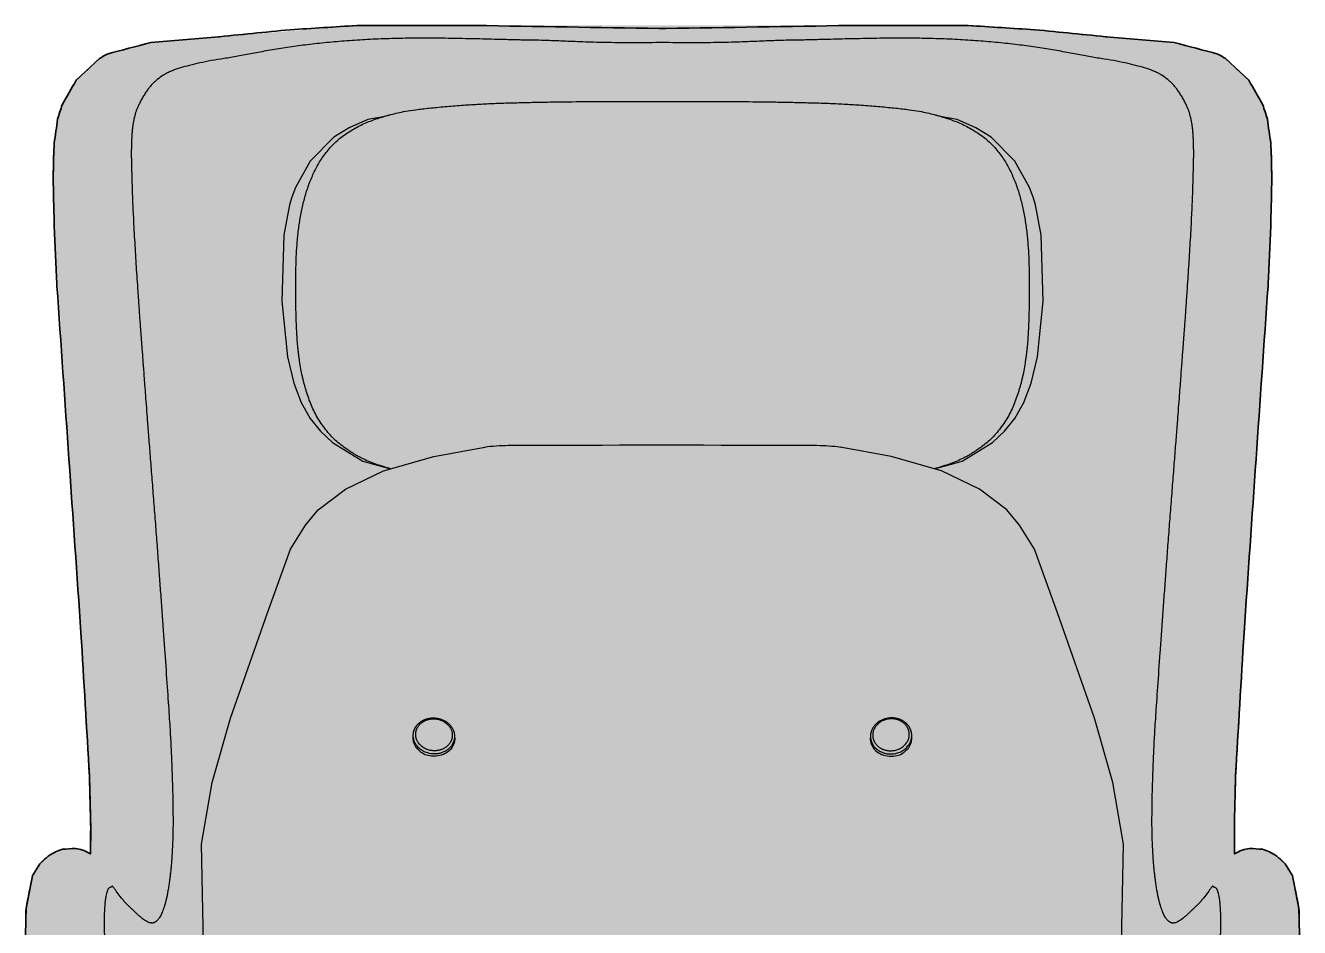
# Model space of a CAD drawing. Header units: millimetres. Extents: x -1 to 2019, y -1319 to 1154.
# Drawn here: x -1 to 813, y 577 to 1154 of the extents above; entities that cross this region are included whole.
import ezdxf

# ---------------------------------------------------------------- set-up
doc = ezdxf.new("R2010")
doc.units = ezdxf.units.MM
doc.layers.add('Blocks', color=7, linetype='Continuous')
doc.layers.add('Blocks$Fill', color=7, linetype='Continuous', true_color=0xffffff)
doc.layers.add('Blocks$Inner', color=7, linetype='Continuous', lineweight=25, true_color=0x007f00)
doc.layers.add('Blocks$Outline', color=7, linetype='Continuous', lineweight=35, true_color=0xff3f3f)

# ---------------------------------------------------------------- blocks, each defined once
blk = doc.blocks.new('Ro Lounge Chair Front')
at = {"layer": 'Blocks$Fill'}
blk.add_hatch(color=256, dxfattribs=at).paths.add_polyline_path([(28.49, 350.75), (24.67, 357.88), (15, 388.01), (7.26, 429.94), (1.74, 488.12), (-1.28, 567.96), (-1.17, 575.65), (-0.94, 588.99), (3.28, 610.06), (7.82, 617.45), (13.21, 622.51), (17.96, 625.28), (22.3, 626.86), (30.62, 627.4), (35.38, 626.35), (40.2, 623.9), (40.39, 639.69), (39.63, 673.52), (34.18, 765.28), (17.14, 1024.15), (16.46, 1052.83), (16.58, 1067.54), (17.09, 1078.41), (19.27, 1093.76), (22.16, 1102.89), (31.07, 1118.55), (46.05, 1132.53), (50.85, 1135.32), (78.82, 1142.72), (119.63, 1146.12), (210.56, 1153.6), (286.02, 1153.61), (601.1, 1153.6), (643.7, 1150.89), (732.84, 1142.72), (760.81, 1135.32), (765.61, 1132.53), (780.59, 1118.55), (789.5, 1102.89), (792.4, 1093.76), (794.57, 1078.41), (795.08, 1067.54), (795.2, 1052.83), (794.53, 1024.15), (792.83, 987.08), (772.04, 673.52), (771.28, 639.69), (771.46, 623.9), (776.28, 626.35), (781.04, 627.4), (789.36, 626.86), (793.7, 625.28), (798.45, 622.51), (803.84, 617.45), (808.38, 610.06), (812.6, 588.99), (812.83, 575.65), (812.94, 567.96), (809.92, 488.12), (804.4, 429.94), (796.66, 388.01), (786.99, 357.88), (783.17, 350.75), (770.69, 322.61), (739.56, 261.67), (735.3, 256.01), (721.37, 244.97), (694.98, 231.87), (675.61, 226.54), (674.14, 226.55), (685.51, 22.57), (685.39, 16.25), (684.46, 9.98), (683.95, 8.17), (679.21, 0.03), (679.21, 0.03), (679.21, 0.03), (679.21, 0.03), (679.21, 0.03), (679.21, 0.03), (679.21, 0.03), (679.21, 0.03), (679.21, 0.03), (679.21, 0.03), (679.21, 0.03), (679.21, 0.03), (679.21, 0.03), (679.21, 0.03), (679.2, 0.03), (679.2, 0.02), (679.2, 0.02), (679.2, 0.02), (679.2, 0.02), (679.2, 0.02), (679.2, 0.02), (679.2, 0.02), (679.19, 0.02), (679.19, 0.02), (679.17, 0.02), (679.13, 0.02), (679.08, 0.02), (673.71, -0.03), (658.02, 0.01), (657.73, 0.02), (657.64, 0.02), (657.61, 0.02), (657.6, 0.02), (657.59, 0.03), (657.59, 0.03), (655.21, -0.03), (651.21, -0.01), (650.13, 0.02), (648.54, 1.47), (647.06, 3.46), (645.23, 7.61), (644.15, 11.22), (642.49, 21.66), (642.49, 21.66), (642.49, 21.66), (620.25, 148.79), (620.19, 148.82), (620.12, 148.84), (620.04, 148.88), (619.96, 148.92), (619.87, 148.97), (619.79, 149.01), (619.72, 149.06), (619.64, 149.1), (619.57, 149.16), (619.49, 149.21), (619.42, 149.26), (619.36, 149.32), (619.29, 149.37), (619.23, 149.43), (619.17, 149.49), (619.11, 149.55), (619.06, 149.62), (619, 149.68), (618.9, 149.83), (618.86, 149.89), (618.83, 149.94), (618.8, 149.99), (618.77, 150.04), (618.75, 150.08), (618.73, 150.12), (613.88, 160.75), (609.43, 166.97), (601.78, 171.49), (562.69, 182.25), (251.43, 182.25), (212.33, 171.49), (204.68, 166.97), (200.23, 160.75), (195.38, 150.12), (195.36, 150.08), (195.34, 150.04), (195.31, 149.99), (195.28, 149.94), (195.25, 149.89), (195.21, 149.83), (195.11, 149.68), (195.06, 149.62), (195, 149.55), (194.94, 149.49), (194.88, 149.43), (194.82, 149.37), (194.75, 149.32), (194.69, 149.26), (194.62, 149.21), (194.55, 149.16), (194.47, 149.1), (194.4, 149.06), (194.32, 149.01), (194.24, 148.97), (194.16, 148.92), (194.07, 148.88), (193.99, 148.84), (193.92, 148.82), (193.86, 148.79), (171.62, 21.66), (169.96, 11.22), (168.89, 7.61), (167.05, 3.46), (165.57, 1.47), (163.98, 0.02), (162.9, -0.01), (158.9, -0.03), (156.52, 0.03), (156.52, 0.03), (156.51, 0.02), (156.5, 0.02), (156.47, 0.02), (156.38, 0.02), (152.76, -0.02), (136.84, -0.01), (135.04, 0.02), (134.98, 0.02), (134.94, 0.02), (134.93, 0.02), (134.92, 0.02), (134.92, 0.02), (134.91, 0.02), (134.91, 0.02), (134.91, 0.02), (134.91, 0.02), (134.91, 0.02), (134.91, 0.02), (134.91, 0.03), (134.91, 0.03), (134.91, 0.03), (134.91, 0.03), (134.91, 0.03), (134.91, 0.03), (134.91, 0.03), (134.9, 0.03), (134.9, 0.03), (134.9, 0.03), (134.9, 0.03), (134.9, 0.03), (134.9, 0.03), (134.9, 0.03), (134.9, 0.03), (130.17, 8.17), (129.65, 9.98), (128.72, 16.25), (128.6, 22.57), (133.97, 116.69), (140.25, 231.64), (116.69, 231.87), (90.3, 244.97), (76.36, 256.01), (72.1, 261.67), (40.97, 322.61)], flags=0)
at = {"layer": 'Blocks$Inner'}
for points in [[(812.83, 575.65), (812.6, 588.99), (808.38, 610.06), (803.84, 617.45), (798.45, 622.51), (793.7, 625.28), (789.36, 626.86), (781.04, 627.4), (776.28, 626.35), (771.46, 623.9), (771.28, 639.69), (772.04, 673.52), (777.48, 765.28), (792.83, 987.08), (794.53, 1024.15), (795.2, 1052.83), (795.08, 1067.54), (794.57, 1078.41), (792.4, 1093.76), (789.5, 1102.89), (780.59, 1118.55), (765.61, 1132.53), (760.81, 1135.32), (732.84, 1142.72), (692.03, 1146.12), (643.7, 1150.89), (601.1, 1153.6), (525.65, 1153.61), (408.02, 1151.68), (405.83, 1151.71), (403.64, 1151.68), (286.02, 1153.61), (210.56, 1153.6), (167.96, 1150.89), (119.63, 1146.12), (78.82, 1142.72), (50.85, 1135.32), (46.05, 1132.53), (31.07, 1118.55), (22.16, 1102.89), (19.27, 1093.76), (17.09, 1078.41), (16.58, 1067.54), (16.46, 1052.83), (17.14, 1024.15), (18.83, 987.08), (34.18, 765.28), (39.63, 673.52), (40.39, 639.69), (40.2, 623.9), (35.38, 626.35), (30.62, 627.4), (22.3, 626.86), (17.96, 625.28), (13.21, 622.51), (7.82, 617.45), (3.28, 610.06), (-0.94, 588.99), (-1.17, 575.65)], [(227.32, 1095.25), (217.45, 1093.42), (205.51, 1088.15), (195.87, 1082.1), (180.63, 1066.87), (171.29, 1050.02), (168.99, 1043.72), (167.54, 1038.85), (163.85, 1019.55), (162.45, 977.22), (166.17, 941.67), (170.15, 924.92), (174.9, 912.61), (180.7, 902.36), (187.21, 894.17), (194.91, 887), (214.42, 874.98), (231.99, 870.08)], [(579.67, 870.08), (597.25, 874.98), (616.75, 887), (624.45, 894.17), (630.96, 902.36), (636.76, 912.61), (641.51, 924.92), (645.5, 941.67), (649.21, 977.22), (647.81, 1019.55), (644.12, 1038.85), (642.67, 1043.72), (640.37, 1050.02), (631.03, 1066.87), (615.79, 1082.1), (606.16, 1088.15), (594.21, 1093.42), (584.35, 1095.25)], [(136.29, 406.27), (129.67, 429.92), (120.57, 479.22), (112.98, 545.33), (111.17, 630.13), (117.96, 669.46), (129.78, 710.6), (153.48, 778.06), (167.99, 818.78), (177.66, 834.11), (185.87, 843.84), (203.15, 857.2), (227.59, 868.83), (259.7, 877.97), (292.26, 884.05)], [(675.37, 406.27), (681.99, 429.92), (691.1, 479.22), (698.68, 545.33), (700.49, 630.13), (693.7, 669.46), (681.88, 710.6), (658.18, 778.06), (643.67, 818.78), (634, 834.11), (625.79, 843.84), (608.51, 857.2), (584.08, 868.83), (551.96, 877.97), (519.4, 884.05)]]:
    blk.add_lwpolyline(points, dxfattribs=at)
at = {"layer": 'Blocks$Inner', "extrusion": (0, 0, -1)}
for centre, radius, start, end in [((-263.01, 697.43), 10.02, 171.45278, 237.11142), ((-259.08, 699.22), 12.87, 269.82614, 306.06976), ((-262.57, 695.83), 8.98, 232.3587, 254.37742)]:
    blk.add_arc(centre, radius, start, end, dxfattribs=at)
at = {"layer": 'Blocks$Inner'}
for centre, radius, start, end in [((548.65, 697.43), 10.02, 171.45278, 237.11142), ((549.09, 695.83), 8.98, 232.3587, 254.37742), ((552.58, 699.22), 12.87, 269.82614, 306.06976)]:
    blk.add_arc(centre, radius, start, end, dxfattribs=at)
for points, knots in [([(403.88, 1142.68), (397.47, 1142.55), (385.28, 1142.46), (371.66, 1142.63), (361.73, 1142.87), (354.75, 1143.09), (348.27, 1143.33), (342.22, 1143.58), (336.88, 1143.8), (330.88, 1144.03), (324.86, 1144.19), (319.68, 1144.25), (315.33, 1144.31), (311.73, 1144.39), (307.9, 1144.5), (302.89, 1144.63), (296.63, 1144.79), (289.17, 1144.98), (281.74, 1145.13), (274.35, 1145.27), (266.98, 1145.4), (259.67, 1145.49), (250.01, 1145.51), (238.09, 1145.39), (224.14, 1144.98), (210.6, 1144.25), (197.53, 1143.27), (184.98, 1142.02), (173.04, 1140.58), (161.77, 1138.87), (151.19, 1137.08), (141.28, 1135.25), (132.05, 1133.49), (123.39, 1132.09), (115.4, 1130.81), (108.34, 1129.27), (101.95, 1127.69), (96.22, 1126.09), (91.99, 1124.54), (88.92, 1123.08), (86.09, 1121.41), (83.5, 1119.54), (81.11, 1117.51), (79.46, 1115.82), (78.16, 1114.29), (77.15, 1113), (76.4, 1112.01), (75.65, 1110.94), (74.65, 1109.37), (73.42, 1107.25), (72.06, 1104.7), (70.89, 1102.43), (70.03, 1100.53), (69.39, 1098.74), (68.97, 1097.27), (68.65, 1096.07), (68.4, 1095.13), (68.16, 1094.17), (67.87, 1092.93), (67.55, 1091.35), (67.23, 1089.35), (66.96, 1087.14), (66.74, 1084.61), (66.59, 1081.84), (66.47, 1078.97), (66.4, 1075.99), (66.35, 1073.35), (66.34, 1070.88), (66.38, 1068.02), (66.5, 1062.99), (66.68, 1055.34), (66.92, 1047.61), (67.08, 1043.05), (67.22, 1039.63), (67.38, 1036.13), (67.62, 1031.21), (67.95, 1024.75), (68.39, 1016.75), (68.84, 1008.9), (69.31, 1001.22), (69.82, 993.47), (70.25, 987.07), (70.6, 982.04), (70.86, 978.28), (71.1, 974.71), (71.42, 970.29), (71.72, 966.1), (72.05, 961.71), (72.31, 958.2), (72.55, 955), (72.76, 952.22), (72.93, 949.98), (73.09, 947.71), (73.31, 944.8), (73.58, 941.21), (73.9, 936.79), (74.37, 930.45), (74.93, 922.98), (75.65, 913.41), (76.29, 905.01), (77.07, 894.85), (77.98, 883.03), (79, 870.01), (80.07, 856.18), (81.17, 841.97), (82.26, 827.79), (83.13, 816.38), (83.78, 807.67), (84.23, 801.48), (84.67, 795.4), (85.27, 787.16), (86.02, 776.82), (86.9, 764.52), (88.03, 748.56), (89.33, 729.98), (90.6, 711.4), (91.42, 698.14), (91.83, 690.09), (92.07, 684.51), (92.21, 680.54), (92.32, 677.24), (92.42, 674.5), (92.52, 671.63), (92.64, 668.02), (92.8, 662.53), (92.94, 656.04), (93.01, 648.84), (93.02, 642.15), (92.92, 635.94), (92.78, 632.15), (92.65, 629.09)], [0.9955448, 0.9955448, 0.9955448, 0.9955448, 0.9996431, 1.0037415, 1.0057907, 1.0078398, 1.009889, 1.0119382, 1.0139874, 1.0160366, 1.0201349, 1.0242333, 1.0262825, 1.0283316, 1.0303808, 1.03243, 1.0365284, 1.0406267, 1.0447251, 1.0488234, 1.0529218, 1.0570202, 1.0611185, 1.0693152, 1.077512, 1.0857087, 1.0939054, 1.1021021, 1.1102989, 1.1184956, 1.1266923, 1.134889, 1.1430857, 1.1512825, 1.1594792, 1.1676759, 1.1758726, 1.1840693, 1.1922661, 1.1963644, 1.2004628, 1.2086595, 1.2127579, 1.2168562, 1.2209546, 1.2230038, 1.225053, 1.2271021, 1.2291513, 1.2332497, 1.237348, 1.2414464, 1.2455448, 1.2496431, 1.2537415, 1.2557907, 1.2578398, 1.259889, 1.2619382, 1.2660366, 1.2701349, 1.2742333, 1.2783316, 1.28243, 1.2865284, 1.2906267, 1.2947251, 1.2988234, 1.3029218, 1.3070202, 1.3152169, 1.3193152, 1.3213644, 1.3234136, 1.3254628, 1.327512, 1.3316103, 1.3357087, 1.3398071, 1.3439054, 1.3480038, 1.3521021, 1.3541513, 1.3562005, 1.3582497, 1.3602989, 1.3643972, 1.3664464, 1.3684956, 1.3705448, 1.3715693, 1.3725939, 1.3736185, 1.3746431, 1.3766923, 1.3787415, 1.3807907, 1.384889, 1.3869382, 1.3889874, 1.3910366, 1.3930857, 1.3951349, 1.3971841, 1.3992333, 1.4012825, 1.4033316, 1.4043562, 1.4053808, 1.4064054, 1.40743, 1.4094792, 1.4115284, 1.4135775, 1.4176759, 1.4217743, 1.4258726, 1.429971, 1.4320202, 1.4340693, 1.4361185, 1.4371431, 1.4381677, 1.4402169, 1.4422661, 1.4463644, 1.4504628, 1.4545611, 1.4586595, 1.4627579, 1.4627579, 1.4627579, 1.4627579]), ([(719.01, 629.09), (718.88, 632.15), (718.74, 635.94), (718.64, 642.15), (718.65, 648.84), (718.73, 656.04), (718.86, 662.53), (719.02, 668.02), (719.14, 671.63), (719.24, 674.5), (719.34, 677.24), (719.45, 680.54), (719.6, 684.51), (719.83, 690.09), (720.24, 698.14), (721.06, 711.4), (722.33, 729.98), (723.63, 748.56), (724.77, 764.52), (725.65, 776.82), (726.39, 787.16), (726.99, 795.4), (727.43, 801.48), (727.89, 807.67), (728.54, 816.38), (729.4, 827.79), (730.49, 841.97), (731.59, 856.18), (732.66, 870.01), (733.68, 883.03), (734.6, 894.85), (735.37, 905.01), (736.01, 913.41), (736.73, 922.98), (737.29, 930.45), (737.76, 936.79), (738.09, 941.21), (738.35, 944.8), (738.57, 947.71), (738.74, 949.98), (738.9, 952.22), (739.11, 955), (739.35, 958.2), (739.61, 961.71), (739.94, 966.1), (740.25, 970.29), (740.56, 974.71), (740.8, 978.28), (741.06, 982.04), (741.41, 987.07), (741.84, 993.47), (742.35, 1001.22), (742.82, 1008.9), (743.27, 1016.75), (743.71, 1024.75), (744.04, 1031.21), (744.28, 1036.13), (744.44, 1039.63), (744.58, 1043.05), (744.74, 1047.61), (744.98, 1055.34), (745.16, 1062.99), (745.28, 1068.02), (745.32, 1070.88), (745.31, 1073.35), (745.26, 1075.99), (745.19, 1078.97), (745.08, 1081.84), (744.92, 1084.61), (744.7, 1087.14), (744.43, 1089.35), (744.11, 1091.35), (743.79, 1092.93), (743.5, 1094.17), (743.26, 1095.13), (743.02, 1096.07), (742.7, 1097.27), (742.27, 1098.74), (741.63, 1100.53), (740.77, 1102.43), (739.61, 1104.7), (738.24, 1107.25), (737.01, 1109.37), (736.01, 1110.94), (735.26, 1112.01), (734.51, 1113), (733.5, 1114.29), (732.2, 1115.82), (730.55, 1117.51), (728.16, 1119.54), (725.57, 1121.41), (722.74, 1123.08), (719.67, 1124.54), (715.44, 1126.09), (709.72, 1127.69), (703.33, 1129.27), (696.26, 1130.81), (688.27, 1132.09), (679.61, 1133.49), (670.39, 1135.25), (660.48, 1137.08), (649.89, 1138.87), (638.62, 1140.58), (626.68, 1142.02), (614.13, 1143.27), (601.06, 1144.25), (587.52, 1144.98), (573.58, 1145.39), (561.65, 1145.51), (551.99, 1145.49), (544.68, 1145.4), (537.32, 1145.27), (529.92, 1145.13), (522.49, 1144.98), (515.03, 1144.79), (508.77, 1144.63), (503.76, 1144.5), (499.93, 1144.39), (496.33, 1144.31), (491.99, 1144.25), (486.8, 1144.19), (480.78, 1144.03), (474.79, 1143.8), (469.45, 1143.58), (463.39, 1143.33), (456.91, 1143.09), (449.94, 1142.87), (440, 1142.63), (426.38, 1142.46), (414.2, 1142.55), (407.78, 1142.68)], [22.091975, 22.091975, 22.091975, 22.091975, 22.0960734, 22.1001717, 22.1042701, 22.1083685, 22.1124668, 22.114516, 22.1165652, 22.1175898, 22.1186144, 22.1206635, 22.1227127, 22.1247619, 22.1288603, 22.1329586, 22.137057, 22.1411553, 22.1432045, 22.1452537, 22.1473029, 22.1483275, 22.1493521, 22.1503766, 22.1514012, 22.1534504, 22.1554996, 22.1575488, 22.159598, 22.1616471, 22.1636963, 22.1657455, 22.1677947, 22.1698439, 22.1739422, 22.1759914, 22.1780406, 22.1800898, 22.1811144, 22.1821389, 22.1831635, 22.1841881, 22.1862373, 22.1882865, 22.1903357, 22.194434, 22.1964832, 22.1985324, 22.2005816, 22.2026307, 22.2067291, 22.2108275, 22.2149258, 22.2190242, 22.2231226, 22.2272209, 22.2292701, 22.2313193, 22.2333685, 22.2354176, 22.239516, 22.2477127, 22.2518111, 22.2559094, 22.2600078, 22.2641062, 22.2682045, 22.2723029, 22.2764012, 22.2804996, 22.284598, 22.2886963, 22.2927947, 22.2948439, 22.296893, 22.2989422, 22.3009914, 22.3050898, 22.3091881, 22.3132865, 22.3173848, 22.3214832, 22.3255816, 22.3276307, 22.3296799, 22.3317291, 22.3337783, 22.3378766, 22.341975, 22.3460734, 22.3542701, 22.3583685, 22.3624668, 22.3706635, 22.3788603, 22.387057, 22.3952537, 22.4034504, 22.4116471, 22.4198439, 22.4280406, 22.4362373, 22.444434, 22.4526307, 22.4608275, 22.4690242, 22.4772209, 22.4854176, 22.4936144, 22.4977127, 22.5018111, 22.5059094, 22.5100078, 22.5141062, 22.5182045, 22.5223029, 22.5243521, 22.5264012, 22.5284504, 22.5304996, 22.534598, 22.5386963, 22.5407455, 22.5427947, 22.5448439, 22.546893, 22.5489422, 22.5509914, 22.5550898, 22.5591881, 22.5591881, 22.5591881, 22.5591881]), ([(231.99, 870.08), (231.46, 870.3), (230.63, 870.53), (229.05, 870.99), (226.69, 871.74), (224.28, 872.54), (221.23, 873.61), (217.58, 875.03), (214.1, 876.63), (211.38, 878.06), (209.36, 879.22), (207.35, 880.46), (204.68, 882.18), (201.42, 884.47), (197.71, 887.48), (194.31, 890.75), (191.22, 894.31), (188.35, 898.11), (185.75, 902.11), (183.42, 906.25), (181.41, 910.61), (179.68, 915.18), (178.42, 919.06), (177.5, 922.18), (176.84, 924.5), (176.22, 926.84), (175.49, 930.01), (174.71, 934.01), (174.06, 938.05), (173.6, 941.29), (173.28, 943.7), (172.98, 946.11), (172.66, 949.34), (172.34, 953.4), (172.07, 958.27), (171.84, 963.11), (171.65, 967.93), (171.53, 974.35), (171.48, 982.29), (171.42, 991.66), (171.57, 1000.86), (171.98, 1009.86), (172.68, 1018.68), (173.57, 1025.85), (174.47, 1031.48), (175.29, 1035.63), (176.21, 1039.73), (177.23, 1043.77), (178.39, 1047.74), (179.74, 1051.62), (181.24, 1055.44), (182.86, 1059.2), (184.66, 1062.87), (186.69, 1066.39), (188.96, 1069.81), (192.25, 1074.24), (196.89, 1079.35), (203.68, 1084.63), (210.03, 1088.39), (215.16, 1090.89), (219.13, 1092.55), (222.61, 1093.79), (225.52, 1094.72), (227.82, 1095.4), (230.07, 1096.05), (232.91, 1096.84), (236.47, 1097.75), (241.48, 1098.76), (247.9, 1099.74), (256.57, 1100.76), (266.71, 1101.74), (275.59, 1102.46), (282.54, 1102.95), (287.52, 1103.26), (292.34, 1103.52), (298.8, 1103.81), (306.85, 1104.09), (316.52, 1104.33), (326.22, 1104.55), (335.95, 1104.73), (348.94, 1104.89), (365.21, 1105.02), (384.74, 1105.09), (397.77, 1105.08), (405.24, 1105.06)], [17, 17, 17, 17, 17.0005478, 17.0055478, 17.0105478, 17.0155478, 17.0205478, 17.0305478, 17.0405478, 17.0455478, 17.0505478, 17.0555478, 17.0605478, 17.0705478, 17.0805478, 17.0905478, 17.1005478, 17.1105478, 17.1205478, 17.1305478, 17.1405478, 17.1505478, 17.1605478, 17.1655478, 17.1705478, 17.1755478, 17.1805478, 17.1905478, 17.2005478, 17.2055478, 17.2105478, 17.2155478, 17.2205478, 17.2305478, 17.2405478, 17.2505478, 17.2605478, 17.2705478, 17.2905478, 17.3105478, 17.3305478, 17.3505478, 17.3705478, 17.3905478, 17.4005478, 17.4105478, 17.4205478, 17.4305478, 17.4405478, 17.4505478, 17.4605478, 17.4705478, 17.4805478, 17.4905478, 17.5005478, 17.5105478, 17.5305478, 17.5505478, 17.5705478, 17.5805478, 17.5905478, 17.6005478, 17.6055478, 17.6105478, 17.6155478, 17.6205478, 17.6305478, 17.6405478, 17.6505478, 17.6605478, 17.6705478, 17.6805478, 17.6855478, 17.6905478, 17.6955478, 17.7005478, 17.7105478, 17.7205478, 17.7305478, 17.7405478, 17.7505478, 17.7705478, 17.7905478, 17.8105478, 17.8105478, 17.8105478, 17.8105478]), ([(405.24, 1105.06), (413.89, 1105.08), (426.93, 1105.09), (446.45, 1105.02), (462.72, 1104.89), (475.72, 1104.73), (485.44, 1104.55), (495.14, 1104.33), (504.81, 1104.09), (512.86, 1103.81), (519.33, 1103.52), (524.15, 1103.26), (529.12, 1102.95), (536.07, 1102.46), (544.95, 1101.74), (555.09, 1100.76), (563.76, 1099.74), (570.18, 1098.76), (575.19, 1097.75), (578.75, 1096.84), (581.59, 1096.05), (583.84, 1095.4), (586.14, 1094.72), (589.05, 1093.79), (592.53, 1092.55), (596.5, 1090.89), (601.63, 1088.39), (607.98, 1084.63), (614.78, 1079.35), (619.41, 1074.24), (622.7, 1069.81), (624.97, 1066.39), (627.01, 1062.87), (628.8, 1059.2), (630.42, 1055.44), (631.92, 1051.62), (633.27, 1047.74), (634.43, 1043.77), (635.45, 1039.73), (636.37, 1035.63), (637.19, 1031.48), (638.09, 1025.85), (638.99, 1018.68), (639.69, 1009.86), (640.09, 1000.86), (640.24, 991.66), (640.18, 982.29), (640.13, 974.35), (640.01, 967.93), (639.83, 963.11), (639.59, 958.27), (639.32, 953.4), (639, 949.34), (638.68, 946.11), (638.39, 943.7), (638.06, 941.29), (637.6, 938.05), (636.96, 934.01), (636.17, 930.01), (635.44, 926.84), (634.83, 924.5), (634.16, 922.18), (633.24, 919.06), (631.98, 915.18), (630.25, 910.61), (628.24, 906.25), (625.91, 902.11), (623.31, 898.11), (620.44, 894.31), (617.35, 890.75), (613.95, 887.48), (610.24, 884.47), (606.98, 882.18), (604.32, 880.46), (602.3, 879.22), (600.28, 878.06), (597.56, 876.63), (594.08, 875.03), (590.43, 873.61), (587.38, 872.54), (584.97, 871.74), (582.61, 870.99), (581.03, 870.53), (580.2, 870.3), (579.67, 870.08)], [17.8105478, 17.8105478, 17.8105478, 17.8105478, 17.8305478, 17.8505478, 17.8705478, 17.8805478, 17.8905478, 17.9005478, 17.9105478, 17.9205478, 17.9255478, 17.9305478, 17.9355478, 17.9405478, 17.9505478, 17.9605478, 17.9705478, 17.9805478, 17.9905478, 18.0005478, 18.0055478, 18.0105478, 18.0155478, 18.0205478, 18.0305478, 18.0405478, 18.0505478, 18.0705478, 18.0905478, 18.1105478, 18.1205478, 18.1305478, 18.1405478, 18.1505478, 18.1605478, 18.1705478, 18.1805478, 18.1905478, 18.2005478, 18.2105478, 18.2205478, 18.2305478, 18.2505478, 18.2705478, 18.2905478, 18.3105478, 18.3305478, 18.3505478, 18.3605478, 18.3705478, 18.3805478, 18.3905478, 18.4005478, 18.4055478, 18.4105478, 18.4155478, 18.4205478, 18.4305478, 18.4405478, 18.4455478, 18.4505478, 18.4555478, 18.4605478, 18.4705478, 18.4805478, 18.4905478, 18.5005478, 18.5105478, 18.5205478, 18.5305478, 18.5405478, 18.5505478, 18.5605478, 18.5655478, 18.5705478, 18.5755478, 18.5805478, 18.5905478, 18.6005478, 18.6055478, 18.6105478, 18.6155478, 18.6205478, 18.6210955, 18.6210955, 18.6210955, 18.6210955]), ([(292.1, 884.03), (294.53, 884.41), (299.39, 884.9), (307.18, 885.2), (317.19, 885.25), (325.03, 885.14), (404.86, 885.44)], [0.4444444, 0.4444444, 0.4444444, 0.4444444, 0.5555556, 0.6666667, 0.7777778, 1, 1, 1, 1]), ([(404.86, 885.44), (486.64, 885.14), (494.47, 885.25), (504.48, 885.2), (512.27, 884.9), (517.14, 884.41), (519.56, 884.03)], [1, 1, 1, 1, 1.2222222, 1.3333333, 1.4444444, 1.5555556, 1.5555556, 1.5555556, 1.5555556]), ([(248.1, 692.29), (246.77, 695.23), (246.67, 695.58), (246.6, 695.93), (246.56, 698.99)], [11.68105123, 11.68105123, 11.68105123, 11.68105123, 11.69329241, 11.7111553, 11.7111553, 11.7111553, 11.7111553]), ([(251.5, 688.81), (248.58, 691.6), (248.38, 691.86), (248.2, 692.13), (248.1, 692.29)], [11.65537838, 11.65537838, 11.65537838, 11.65537838, 11.665648, 11.68105123, 11.68105123, 11.68105123, 11.68105123]), ([(560.16, 688.81), (563.08, 691.6), (563.28, 691.86), (563.46, 692.13), (563.56, 692.29)], [11.65537838, 11.65537838, 11.65537838, 11.65537838, 11.665648, 11.68105123, 11.68105123, 11.68105123, 11.68105123]), ([(563.56, 692.29), (564.89, 695.23), (564.99, 695.58), (565.07, 695.93), (565.1, 698.99)], [11.68105123, 11.68105123, 11.68105123, 11.68105123, 11.69329241, 11.7111553, 11.7111553, 11.7111553, 11.7111553]), ([(264.58, 687.05), (260.5, 686.34), (259.98, 686.32), (259.45, 686.33), (259.12, 686.34)], [3.47303577, 3.47303577, 3.47303577, 3.47303577, 3.48731645, 3.51107218, 3.51107218, 3.51107218, 3.51107218]), ([(547.08, 687.05), (551.16, 686.34), (551.69, 686.32), (552.21, 686.33), (552.54, 686.34)], [3.47303577, 3.47303577, 3.47303577, 3.47303577, 3.48731645, 3.51107218, 3.51107218, 3.51107218, 3.51107218]), ([(92.65, 629.09), (92.59, 627.75), (92.43, 624.78), (92.23, 621.33), (92.05, 618.65), (91.87, 616.28), (91.63, 613.69), (91.35, 611.35), (91.11, 609.45), (90.92, 607.96), (90.72, 606.42), (90.44, 604.4), (90.05, 601.9), (89.56, 599.06), (89.04, 596.46), (88.5, 594.07), (87.72, 591.11), (86.71, 587.92), (85.43, 584.89), (84.32, 582.97), (83.48, 581.85), (82.96, 581.3), (82.54, 580.92), (82.22, 580.67), (81.94, 580.49), (81.72, 580.35), (81.54, 580.25), (81.37, 580.16), (81.19, 580.06), (80.99, 579.95), (80.78, 579.85), (80.55, 579.76), (80.25, 579.7), (79.84, 579.66), (79.37, 579.66), (78.89, 579.71), (78.34, 579.78), (77.49, 580.01), (75.86, 580.79), (73.91, 582.11), (71.82, 583.84), (70.23, 585.27), (68.94, 586.51), (67.93, 587.47), (67.21, 588.16), (66.49, 588.83), (65.47, 589.79), (64.13, 591.08), (62.49, 592.81), (60.33, 595.28), (57.8, 598.52), (55.5, 601.78), (54.39, 603.28), (54.08, 603.4), (53.98, 603.17), (53.93, 602.97), (53.87, 602.81), (53.8, 602.71), (53.73, 602.65), (53.66, 602.62), (53.57, 602.6), (53.45, 602.59), (53.26, 602.55), (53.01, 602.48), (52.7, 602.36), (52.28, 602.12), (51.88, 601.78), (51.51, 601.33), (51.27, 600.93), (51.04, 600.45), (50.77, 599.65), (50.46, 598.47), (50.14, 596.92), (49.92, 595.69), (49.77, 594.84), (49.66, 594.02), (49.55, 593.05), (49.46, 591.86), (49.37, 590.45), (49.25, 588.81), (49.15, 587.05), (49.07, 585.44), (49.03, 584.06), (49.01, 582.97), (49, 581.85), (49, 580.34), (49.01, 578.36), (49.04, 576.17), (49.09, 574.26), (49.13, 572.7), (49.18, 571.15), (49.23, 569.21), (49.3, 567.22), (49.4, 564.85), (49.49, 562.8), (49.59, 560.78), (49.68, 558.94), (49.76, 557.42), (49.84, 555.81), (49.94, 553.63), (50.12, 549.63), (50.4, 543.23), (50.79, 535.48), (51.15, 529.14), (51.39, 525.23), (51.59, 522.15), (51.8, 518.9), (52.1, 514.33), (52.65, 505.8), (53.35, 495.15), (54.13, 484.28), (54.75, 476.17), (55.3, 469.57), (55.76, 464.45), (56.12, 460.72), (56.5, 457), (57.04, 451.95), (57.76, 445.61), (58.68, 438.14), (59.94, 428.62), (61.2, 420.09), (62.22, 413.83), (62.77, 410.61), (63.04, 409.13), (64.7, 400.78)], [1.4627579, 1.4627579, 1.4627579, 1.4627579, 1.465891, 1.4699894, 1.4720386, 1.4740878, 1.4781861, 1.4822845, 1.4843337, 1.4863828, 1.488432, 1.4904812, 1.4945796, 1.4986779, 1.5027763, 1.5068746, 1.510973, 1.5191697, 1.5273664, 1.5355632, 1.5396615, 1.5437599, 1.5458091, 1.5478582, 1.5499074, 1.550932, 1.5519566, 1.5529812, 1.5540058, 1.556055, 1.5581041, 1.5601533, 1.5622025, 1.5642517, 1.5663009, 1.5673255, 1.56835, 1.5703992, 1.5724484, 1.5765468, 1.5785959, 1.5806451, 1.5826943, 1.5837189, 1.5847435, 1.5857681, 1.5867927, 1.5888418, 1.590891, 1.5929402, 1.5970386, 1.6011369, 1.6052353, 1.6093337, 1.6113828, 1.613432, 1.6144566, 1.6154812, 1.6165058, 1.6170181, 1.6175304, 1.618555, 1.6195796, 1.6216287, 1.6236779, 1.6257271, 1.6298255, 1.6318746, 1.6339238, 1.635973, 1.6380222, 1.6421205, 1.6462189, 1.6503173, 1.6523664, 1.6544156, 1.658514, 1.6626123, 1.6667107, 1.6708091, 1.6749074, 1.6790058, 1.681055, 1.6831041, 1.6851533, 1.6872025, 1.6913009, 1.6953992, 1.6974484, 1.6994976, 1.7015468, 1.7035959, 1.7076943, 1.7097435, 1.7117927, 1.7138418, 1.7148664, 1.715891, 1.7169156, 1.7179402, 1.7199894, 1.7240878, 1.7281861, 1.7302353, 1.7312599, 1.7322845, 1.7333091, 1.7343337, 1.7363828, 1.7404812, 1.7425304, 1.7445796, 1.7466287, 1.7476533, 1.7486779, 1.7497025, 1.7507271, 1.7527763, 1.7548255, 1.7568746, 1.760973, 1.7630222, 1.7640468, 1.7650714, 1.7650714, 1.7650714, 1.7650714]), ([(746.96, 400.78), (748.62, 409.13), (748.89, 410.61), (749.44, 413.83), (750.47, 420.09), (751.73, 428.62), (752.98, 438.14), (753.9, 445.61), (754.62, 451.95), (755.16, 457), (755.54, 460.72), (755.9, 464.45), (756.36, 469.57), (756.92, 476.17), (757.54, 484.28), (758.31, 495.15), (759.02, 505.8), (759.57, 514.33), (759.86, 518.9), (760.07, 522.15), (760.27, 525.23), (760.51, 529.14), (760.88, 535.48), (761.27, 543.23), (761.55, 549.63), (761.73, 553.63), (761.83, 555.81), (761.91, 557.42), (761.98, 558.94), (762.07, 560.78), (762.17, 562.8), (762.26, 564.85), (762.36, 567.22), (762.43, 569.21), (762.49, 571.15), (762.53, 572.7), (762.58, 574.26), (762.62, 576.17), (762.66, 578.36), (762.67, 580.34), (762.66, 581.85), (762.65, 582.97), (762.63, 584.06), (762.59, 585.44), (762.52, 587.05), (762.41, 588.81), (762.3, 590.45), (762.2, 591.86), (762.11, 593.05), (762, 594.02), (761.89, 594.84), (761.74, 595.69), (761.52, 596.92), (761.21, 598.47), (760.9, 599.65), (760.62, 600.45), (760.4, 600.93), (760.15, 601.33), (759.78, 601.78), (759.38, 602.12), (758.97, 602.36), (758.66, 602.48), (758.41, 602.55), (758.21, 602.59), (758.09, 602.6), (758.01, 602.62), (757.93, 602.65), (757.86, 602.71), (757.79, 602.81), (757.73, 602.97), (757.68, 603.17), (757.58, 603.4), (757.27, 603.28), (756.16, 601.78), (753.86, 598.52), (751.34, 595.28), (749.17, 592.81), (747.53, 591.08), (746.2, 589.79), (745.18, 588.83), (744.45, 588.16), (743.73, 587.47), (742.73, 586.51), (741.43, 585.27), (739.84, 583.84), (737.75, 582.11), (735.8, 580.79), (734.17, 580.01), (733.33, 579.78), (732.77, 579.71), (732.29, 579.66), (731.82, 579.66), (731.41, 579.7), (731.11, 579.76), (730.88, 579.85), (730.67, 579.95), (730.48, 580.06), (730.29, 580.16), (730.12, 580.25), (729.94, 580.35), (729.72, 580.49), (729.44, 580.67), (729.12, 580.92), (728.7, 581.3), (728.19, 581.85), (727.35, 582.97), (726.23, 584.89), (724.95, 587.92), (723.94, 591.11), (723.16, 594.07), (722.62, 596.46), (722.1, 599.06), (721.61, 601.9), (721.22, 604.4), (720.94, 606.42), (720.74, 607.96), (720.55, 609.45), (720.31, 611.35), (720.04, 613.69), (719.79, 616.28), (719.61, 618.65), (719.43, 621.33), (719.23, 624.78), (719.08, 627.75), (719.01, 629.09)], [21.7896615, 21.7896615, 21.7896615, 21.7896615, 21.7906861, 21.7917107, 21.7937599, 21.7978582, 21.7999074, 21.8019566, 21.8040058, 21.8050304, 21.806055, 21.8070796, 21.8081041, 21.8101533, 21.8122025, 21.8142517, 21.81835, 21.8203992, 21.8214238, 21.8224484, 21.823473, 21.8244976, 21.8265468, 21.8306451, 21.8347435, 21.8367927, 21.8378173, 21.8388418, 21.8398664, 21.840891, 21.8429402, 21.8449894, 21.8470386, 21.8511369, 21.8531861, 21.8552353, 21.8572845, 21.8593337, 21.863432, 21.8675304, 21.8695796, 21.8716287, 21.8736779, 21.8757271, 21.8798255, 21.8839238, 21.8880222, 21.8921205, 21.8962189, 21.9003173, 21.9023664, 21.9044156, 21.908514, 21.9126123, 21.9167107, 21.9187599, 21.9208091, 21.9228582, 21.9249074, 21.9290058, 21.931055, 21.9331041, 21.9351533, 21.9361779, 21.9372025, 21.9377148, 21.9382271, 21.9392517, 21.9402763, 21.9413009, 21.94335, 21.9453992, 21.9494976, 21.9535959, 21.9576943, 21.9617927, 21.9638418, 21.965891, 21.9679402, 21.9689648, 21.9699894, 21.971014, 21.9720386, 21.9740878, 21.9761369, 21.9781861, 21.9822845, 21.9843337, 21.9863828, 21.9874074, 21.988432, 21.9904812, 21.9925304, 21.9945796, 21.9966287, 21.9986779, 22.0007271, 22.0017517, 22.0027763, 22.0038009, 22.0048255, 22.0068746, 22.0089238, 22.010973, 22.0150714, 22.0191697, 22.0273664, 22.0355632, 22.0437599, 22.0478582, 22.0519566, 22.056055, 22.0601533, 22.0642517, 22.0663009, 22.06835, 22.0703992, 22.0724484, 22.0765468, 22.0806451, 22.0826943, 22.0847435, 22.0888418, 22.091975, 22.091975, 22.091975, 22.091975])]:
    blk.add_open_spline(points, degree=3, knots=knots, dxfattribs=at)
for points in [[(405.3, 1142.65), (404.83, 1142.66), (404.35, 1142.67), (403.88, 1142.68)], [(407.78, 1142.68), (407.31, 1142.67), (406.83, 1142.66), (405.3, 1142.65)], [(264.99, 687.19), (264.85, 687.14), (264.72, 687.1), (264.58, 687.05)], [(268.45, 689.01), (268.32, 688.91), (268.19, 688.82), (268.05, 688.73)], [(543.21, 689.01), (543.34, 688.91), (543.47, 688.82), (543.61, 688.73)], [(546.67, 687.19), (546.81, 687.14), (546.94, 687.1), (547.08, 687.05)]]:
    blk.add_open_spline(points, degree=3, dxfattribs=at)
for points, weights, knots in [([(249.45, 705.01), (253.03, 710.86), (260.67, 710.2), (272.33, 709.2), (271.45, 699.04), (271.27, 696.92), (270.14, 695.06)], [0.884264294916, 0.786489929529, 1, 0.707106781187, 1, 0.920616851658, 0.884264294916], [6.70892, 6.70892, 6.70892, 7.853982, 7.853982, 9.424778, 9.424778, 9.850512, 9.850512, 9.850512]), ([(251.31, 708.34), (255.4, 711.23), (260.72, 710.77), (269.67, 710.01), (272.33, 702.45)], [0.853620890114, 0.856697444665, 1, 0.779953004828, 0.890543094941], [7.085445, 7.085445, 7.085445, 7.853982, 7.853982, 9.034101, 9.034101, 9.034101]), ([(560.36, 708.34), (556.26, 711.23), (550.95, 710.77), (541.99, 710.01), (539.33, 702.45)], [0.853620890114, 0.856697444665, 1, 0.779953004828, 0.890543094941], [7.085445, 7.085445, 7.085445, 7.853982, 7.853982, 9.034101, 9.034101, 9.034101]), ([(562.21, 705.01), (558.64, 710.86), (551, 710.2), (539.34, 709.2), (540.21, 699.04), (540.39, 696.92), (541.53, 695.06)], [0.884264294916, 0.786489929529, 1, 0.707106781187, 1, 0.920616851658, 0.884264294916], [6.70892, 6.70892, 6.70892, 7.853982, 7.853982, 9.424778, 9.424778, 9.850512, 9.850512, 9.850512]), ([(271.4, 693.69), (267.37, 687.1), (258.75, 687.83), (245.59, 688.96), (246.58, 700.43), (246.78, 702.82), (248.06, 704.92)], [0.884264294916, 0.786489929529, 1, 0.707106781187, 1, 0.920616851658, 0.884264294916], [9.850512, 9.850512, 9.850512, 10.995574, 10.995574, 12.566371, 12.566371, 12.992105, 12.992105, 12.992105]), ([(270.14, 695.06), (266.56, 689.21), (258.92, 689.87), (247.26, 690.87), (248.13, 701.04), (248.32, 703.15), (249.45, 705.01)], [0.884264294916, 0.786489929529, 1, 0.707106781187, 1, 0.920616851658, 0.884264294916], [3.567327, 3.567327, 3.567327, 4.712389, 4.712389, 6.283185, 6.283185, 6.70892, 6.70892, 6.70892]), ([(272.33, 702.45), (273.07, 700.35), (272.89, 698.18), (272.68, 695.79), (271.4, 693.69)], [0.890543094941, 0.927153776358, 1, 0.920616851658, 0.884264294916], [9.0341012, 9.0341012, 9.0341012, 9.424778, 9.424778, 9.8505125, 9.8505125, 9.8505125]), ([(539.33, 702.45), (538.59, 700.35), (538.78, 698.18), (538.98, 695.79), (540.26, 693.69)], [0.890543094941, 0.927153776358, 1, 0.920616851658, 0.884264294916], [9.0341012, 9.0341012, 9.0341012, 9.424778, 9.424778, 9.8505125, 9.8505125, 9.8505125]), ([(540.26, 693.69), (544.29, 687.1), (552.91, 687.83), (566.07, 688.96), (565.08, 700.43), (564.88, 702.82), (563.6, 704.92)], [0.884264294916, 0.786489929529, 1, 0.707106781187, 1, 0.920616851658, 0.884264294916], [9.850512, 9.850512, 9.850512, 10.995574, 10.995574, 12.566371, 12.566371, 12.992105, 12.992105, 12.992105]), ([(541.53, 695.06), (545.1, 689.21), (552.74, 689.87), (564.4, 690.87), (563.53, 701.04), (563.35, 703.15), (562.21, 705.01)], [0.884264294916, 0.786489929529, 1, 0.707106781187, 1, 0.920616851658, 0.884264294916], [3.567327, 3.567327, 3.567327, 4.712389, 4.712389, 6.283185, 6.283185, 6.70892, 6.70892, 6.70892])]:
    blk.add_rational_spline(points, weights, degree=2, knots=knots, dxfattribs=at)
for points in [[(248.06, 704.92), (249.29, 706.92), (251.31, 708.34)], [(563.6, 704.92), (562.38, 706.92), (560.36, 708.34)]]:
    blk.add_rational_spline(points, [0.884264294916, 0.852113608896, 0.853620890114], degree=2, dxfattribs=at)
at = {"layer": 'Blocks$Outline'}
blk.add_open_spline([(28.49, 350.75), (27.22, 353.13), (25.94, 355.51), (24.67, 357.88), (21.45, 367.93), (18.22, 377.97), (15, 388.01), (12.42, 401.99), (9.84, 415.96), (7.26, 429.94), (5.42, 449.33), (3.58, 468.73), (1.74, 488.12), (0.73, 514.73), (-0.27, 541.35), (-1.28, 567.96), (-1.24, 570.52), (-1.2, 573.09), (-1.17, 575.65), (-1.09, 580.09), (-1.01, 584.54), (-0.94, 588.99), (0.47, 596.01), (1.87, 603.04), (3.28, 610.06), (4.79, 612.52), (6.31, 614.99), (7.82, 617.45), (9.62, 619.14), (11.41, 620.82), (13.21, 622.51), (14.8, 623.43), (16.38, 624.36), (17.96, 625.28), (19.41, 625.81), (20.85, 626.34), (22.3, 626.86), (25.07, 627.04), (27.85, 627.22), (30.62, 627.4), (32.21, 627.05), (33.8, 626.7), (35.38, 626.35), (36.99, 625.53), (38.59, 624.72), (40.2, 623.9), (40.26, 629.16), (40.32, 634.43), (40.39, 639.69), (40.13, 650.97), (39.88, 662.24), (39.63, 673.52), (37.81, 704.1), (36, 734.69), (34.18, 765.28), (29.07, 839.21), (23.95, 913.15), (18.83, 987.08), (18.26, 999.44), (17.7, 1011.8), (17.14, 1024.15), (16.91, 1033.71), (16.69, 1043.27), (16.46, 1052.83), (16.5, 1057.73), (16.54, 1062.64), (16.58, 1067.54), (16.75, 1071.17), (16.92, 1074.79), (17.09, 1078.41), (17.81, 1083.53), (18.54, 1088.65), (19.27, 1093.76), (20.23, 1096.8), (21.2, 1099.85), (22.16, 1102.89), (25.13, 1108.11), (28.1, 1113.33), (31.07, 1118.55), (36.07, 1123.21), (41.06, 1127.87), (46.05, 1132.53), (47.65, 1133.46), (49.25, 1134.39), (50.85, 1135.32), (60.18, 1137.79), (69.5, 1140.25), (78.82, 1142.72), (92.42, 1143.86), (106.03, 1144.99), (119.63, 1146.12), (135.74, 1147.71), (151.85, 1149.3), (167.96, 1150.89), (182.16, 1151.79), (196.36, 1152.7), (210.56, 1153.6), (235.72, 1153.61), (260.87, 1153.61), (286.02, 1153.61), (325.23, 1152.97), (364.43, 1152.32), (403.64, 1151.68), (404.37, 1151.69), (405.1, 1151.7), (405.83, 1151.71), (406.56, 1151.7), (407.29, 1151.69), (408.02, 1151.68), (447.23, 1152.32), (486.44, 1152.97), (525.65, 1153.61), (550.8, 1153.61), (575.95, 1153.61), (601.1, 1153.6), (615.3, 1152.7), (629.5, 1151.79), (643.7, 1150.89), (659.81, 1149.3), (675.92, 1147.71), (692.03, 1146.12), (705.63, 1144.99), (719.24, 1143.86), (732.84, 1142.72), (742.16, 1140.25), (751.49, 1137.79), (760.81, 1135.32), (762.41, 1134.39), (764.01, 1133.46), (765.61, 1132.53), (770.6, 1127.87), (775.6, 1123.21), (780.59, 1118.55), (783.56, 1113.33), (786.53, 1108.11), (789.5, 1102.89), (790.46, 1099.85), (791.43, 1096.8), (792.4, 1093.76), (793.12, 1088.65), (793.85, 1083.53), (794.57, 1078.41), (794.74, 1074.79), (794.91, 1071.17), (795.08, 1067.54), (795.12, 1062.64), (795.16, 1057.73), (795.2, 1052.83), (794.98, 1043.27), (794.75, 1033.71), (794.53, 1024.15), (793.96, 1011.8), (793.4, 999.44), (792.83, 987.08), (787.71, 913.15), (782.6, 839.21), (777.48, 765.28), (775.66, 734.69), (773.85, 704.1), (772.04, 673.52), (771.78, 662.24), (771.53, 650.97), (771.28, 639.69), (771.34, 634.43), (771.4, 629.16), (771.46, 623.9), (773.07, 624.72), (774.67, 625.53), (776.28, 626.35), (777.87, 626.7), (779.45, 627.05), (781.04, 627.4), (783.81, 627.22), (786.59, 627.04), (789.36, 626.86), (790.81, 626.34), (792.25, 625.81), (793.7, 625.28), (795.28, 624.36), (796.87, 623.43), (798.45, 622.51), (800.25, 620.82), (802.04, 619.14), (803.84, 617.45), (805.35, 614.99), (806.87, 612.52), (808.38, 610.06), (809.79, 603.04), (811.19, 596.01), (812.6, 588.99), (812.68, 584.54), (812.75, 580.09), (812.83, 575.65), (812.86, 573.09), (812.9, 570.52), (812.94, 567.96), (811.93, 541.35), (810.93, 514.73), (809.92, 488.12), (808.08, 468.73), (806.24, 449.33), (804.4, 429.94), (801.82, 415.96), (799.24, 401.99), (796.66, 388.01), (793.44, 377.97), (790.22, 367.93), (786.99, 357.88), (785.72, 355.51), (784.45, 353.13), (783.17, 350.75)], degree=3, knots=[-128.451403, -128.451403, -128.451403, -128.451403, -128.156073, -128.156073, -128.156073, -127.156073, -127.156073, -127.156073, -126.156073, -126.156073, -126.156073, -125.156073, -125.156073, -125.156073, -124.156073, -124.156073, -124.156073, -123.156073, -123.156073, -123.156073, -122.156073, -122.156073, -122.156073, -121.156073, -121.156073, -121.156073, -120.156073, -120.156073, -120.156073, -119.156073, -119.156073, -119.156073, -118.156073, -118.156073, -118.156073, -117.156073, -117.156073, -117.156073, -116.156073, -116.156073, -116.156073, -115.156073, -115.156073, -115.156073, -114.156073, -114.156073, -114.156073, -113.156073, -113.156073, -113.156073, -112.156073, -112.156073, -112.156073, -111.156073, -111.156073, -111.156073, -110.156073, -110.156073, -110.156073, -109.156073, -109.156073, -109.156073, -108.156073, -108.156073, -108.156073, -107.156073, -107.156073, -107.156073, -106.156073, -106.156073, -106.156073, -105.156073, -105.156073, -105.156073, -104.156073, -104.156073, -104.156073, -103.156073, -103.156073, -103.156073, -102.156073, -102.156073, -102.156073, -101.156073, -101.156073, -101.156073, -100.156073, -100.156073, -100.156073, -99.156073, -99.156073, -99.156073, -98.156073, -98.156073, -98.156073, -97.156073, -97.156073, -97.156073, -96.156073, -96.156073, -96.156073, -95.156073, -95.156073, -95.156073, -94.156073, -94.156073, -94.156073, -93.156073, -93.156073, -93.156073, -92.156073, -92.156073, -92.156073, -91.156073, -91.156073, -91.156073, -90.156073, -90.156073, -90.156073, -89.156073, -89.156073, -89.156073, -88.156073, -88.156073, -88.156073, -87.156073, -87.156073, -87.156073, -86.156073, -86.156073, -86.156073, -85.156073, -85.156073, -85.156073, -84.156073, -84.156073, -84.156073, -83.156073, -83.156073, -83.156073, -82.156073, -82.156073, -82.156073, -81.156073, -81.156073, -81.156073, -80.156073, -80.156073, -80.156073, -79.156073, -79.156073, -79.156073, -78.156073, -78.156073, -78.156073, -77.156073, -77.156073, -77.156073, -76.156073, -76.156073, -76.156073, -75.156073, -75.156073, -75.156073, -74.156073, -74.156073, -74.156073, -73.156073, -73.156073, -73.156073, -72.156073, -72.156073, -72.156073, -71.156073, -71.156073, -71.156073, -70.156073, -70.156073, -70.156073, -69.156073, -69.156073, -69.156073, -68.156073, -68.156073, -68.156073, -67.156073, -67.156073, -67.156073, -66.156073, -66.156073, -66.156073, -65.156073, -65.156073, -65.156073, -64.156073, -64.156073, -64.156073, -63.156073, -63.156073, -63.156073, -62.156073, -62.156073, -62.156073, -61.156073, -61.156073, -61.156073, -60.156073, -60.156073, -60.156073, -59.860742, -59.860742, -59.860742, -59.860742], dxfattribs=at)

msp = doc.modelspace()

# ---------------------------------------------------------------- block references
at = {"layer": 'Blocks'}
msp.add_blockref('Ro Lounge Chair Front', (0, 0), dxfattribs=at)

doc.saveas('drawing.dxf')
